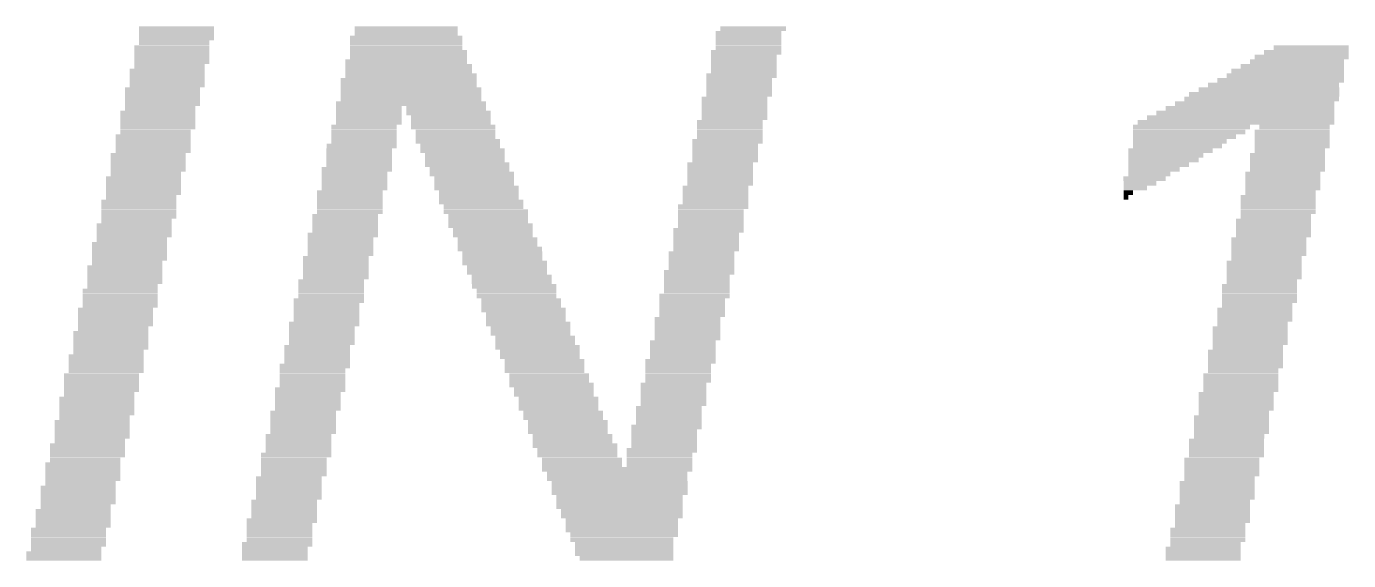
# Model space of a CAD drawing. Extents: x 3 to 114, y 9 to 132.
# Drawn here: x 3.619 to 7.917, y 64.767 to 66.505 of the extents above; entities that cross this region are included whole.
import ezdxf

# ---------------------------------------------------------------- set-up
doc = ezdxf.new("R2010")
doc.units = 0
doc.layers.add('254', color=53, linetype='CONTINUOUS')

# ---------------------------------------------------------------- blocks, each defined once
blk = doc.blocks.new('RECT')
blk.add_solid([(-0.5, -0.5), (0.5, -0.5), (-0.5, 0.5), (0.5, 0.5)])

msp = doc.modelspace()

# ---------------------------------------------------------------- block references
at = {"layer": '254', "yscale": 0.0152}
for p, xscale in [((4.1072, 66.4972), 0.2438), ((4.1072, 66.482), 0.2438), ((4.8539, 66.4972), 0.3353), ((4.8539, 66.482), 0.3353), ((5.9665, 66.482), 0.2134), ((5.9817, 66.4972), 0.2134), ((4.0919, 66.4362), 0.2438), ((4.1072, 66.4667), 0.2438), ((4.0996, 66.4515), 0.2286), ((4.8539, 66.4667), 0.3658), ((4.8539, 66.4515), 0.3658), ((4.8539, 66.4362), 0.3658), ((5.9665, 66.4667), 0.2134), ((5.9665, 66.4515), 0.2134), ((5.9665, 66.4362), 0.2134), ((7.7953, 66.4362), 0.2438), ((4.0919, 66.421), 0.2438), ((4.0919, 66.4058), 0.2438), ((4.8616, 66.421), 0.381), ((4.8616, 66.4058), 0.381), ((5.9588, 66.421), 0.2286), ((5.9512, 66.4058), 0.2134), ((7.7648, 66.4058), 0.3048), ((7.78, 66.421), 0.2743), ((4.0767, 66.36), 0.2438), ((4.0919, 66.3905), 0.2438), ((4.0843, 66.3753), 0.2286), ((4.8539, 66.3905), 0.3962), ((4.8616, 66.3753), 0.4115), ((4.8616, 66.36), 0.4115), ((5.9512, 66.3905), 0.2134), ((5.9512, 66.3753), 0.2134), ((5.9512, 66.36), 0.2134), ((7.7191, 66.36), 0.3658), ((7.7343, 66.3753), 0.3353), ((7.7495, 66.3905), 0.3048), ((4.0767, 66.3448), 0.2438), ((4.0767, 66.3296), 0.2438), ((4.0767, 66.3143), 0.2438), ((4.8616, 66.3296), 0.442), ((4.8616, 66.3143), 0.442), ((4.8692, 66.3448), 0.4267), ((5.9436, 66.3448), 0.2286), ((5.936, 66.3296), 0.2134), ((5.936, 66.3143), 0.2134), ((7.6733, 66.3143), 0.4267), ((7.6962, 66.3296), 0.4115), ((7.7114, 66.3448), 0.381), ((4.0615, 66.2991), 0.2438), ((4.0615, 66.2838), 0.2438), ((4.0615, 66.2686), 0.2438), ((4.8692, 66.2991), 0.4572), ((4.8692, 66.2838), 0.4572), ((4.8692, 66.2686), 0.4572), ((5.9207, 66.2686), 0.2134), ((5.936, 66.2991), 0.2134), ((5.936, 66.2838), 0.2134), ((7.6352, 66.2686), 0.5029), ((7.6429, 66.2838), 0.4877), ((7.6581, 66.2991), 0.4572), ((4.0462, 66.2229), 0.2438), ((4.0538, 66.2381), 0.2286), ((4.0615, 66.2534), 0.2438), ((4.732, 66.2381), 0.2134), ((4.732, 66.2229), 0.2134), ((4.8692, 66.2534), 0.4877), ((4.9835, 66.2381), 0.2591), ((4.9911, 66.2229), 0.2743), ((5.9207, 66.2534), 0.2134), ((5.9207, 66.2381), 0.2134), ((5.9207, 66.2229), 0.2134), ((7.5819, 66.2229), 0.5791), ((7.5971, 66.2381), 0.5486), ((7.6124, 66.2534), 0.5182), ((4.0462, 66.2076), 0.2438), ((4.0462, 66.1924), 0.2438), ((4.0462, 66.1772), 0.2438), ((4.7168, 66.1772), 0.2134), ((4.732, 66.2076), 0.2134), ((4.732, 66.1924), 0.2134), ((4.9987, 66.2076), 0.2591), ((4.9987, 66.1924), 0.2591), ((5.0063, 66.1772), 0.2743), ((5.9055, 66.1924), 0.2134), ((5.9055, 66.1772), 0.2134), ((5.9207, 66.2076), 0.2134), ((7.4066, 66.1772), 0.381), ((7.5514, 66.1924), 0.6401), ((7.5667, 66.2076), 0.6096), ((7.7419, 66.1772), 0.2286), ((4.031, 66.1467), 0.2438), ((4.0386, 66.1619), 0.2286), ((4.7168, 66.1619), 0.2134), ((4.7168, 66.1467), 0.2134), ((5.014, 66.1619), 0.2591), ((5.014, 66.1467), 0.2591), ((5.9055, 66.1619), 0.2134), ((5.9055, 66.1467), 0.2134), ((7.399, 66.1619), 0.3658), ((7.3838, 66.1467), 0.3353), ((7.7343, 66.1619), 0.2438), ((7.7343, 66.1467), 0.2438), ((4.031, 66.1314), 0.2438), ((4.031, 66.1162), 0.2438), ((4.031, 66.101), 0.2438), ((4.7015, 66.101), 0.2134), ((4.7092, 66.1162), 0.2286), ((4.7168, 66.1314), 0.2134), ((5.0216, 66.1314), 0.2743), ((5.0292, 66.1162), 0.2591), ((5.0368, 66.101), 0.2743), ((5.8979, 66.1314), 0.2286), ((5.8903, 66.1162), 0.2134), ((5.8903, 66.101), 0.2134), ((7.3381, 66.101), 0.2743), ((7.3685, 66.1314), 0.3048), ((7.3609, 66.1162), 0.2896), ((7.7343, 66.1314), 0.2438), ((7.7343, 66.1162), 0.2438), ((7.7267, 66.101), 0.2286), ((4.0157, 66.0857), 0.2438), ((4.0157, 66.0705), 0.2438), ((4.0157, 66.0552), 0.2438), ((4.7015, 66.0857), 0.2134), ((4.7015, 66.0705), 0.2134), ((4.7015, 66.0552), 0.2134), ((5.0444, 66.0857), 0.2591), ((5.0444, 66.0705), 0.2591), ((5.0521, 66.0552), 0.2743), ((5.875, 66.0552), 0.2134), ((5.8903, 66.0857), 0.2134), ((5.8903, 66.0705), 0.2134), ((7.3228, 66.0857), 0.2438), ((7.3152, 66.0705), 0.2286), ((7.3, 66.0552), 0.1981), ((7.7191, 66.0857), 0.2438), ((7.7191, 66.0705), 0.2438), ((7.7191, 66.0552), 0.2438), ((4.0005, 66.0095), 0.2438), ((4.0157, 66.04), 0.2438), ((4.0081, 66.0248), 0.2286), ((4.6939, 66.04), 0.2286), ((4.6863, 66.0248), 0.2134), ((4.6863, 66.0095), 0.2134), ((5.0597, 66.04), 0.2591), ((5.0673, 66.0248), 0.2743), ((5.0749, 66.0095), 0.2591), ((5.875, 66.04), 0.2134), ((5.875, 66.0248), 0.2134), ((5.875, 66.0095), 0.2134), ((7.2542, 66.0095), 0.1372), ((7.2847, 66.04), 0.1676), ((7.2695, 66.0248), 0.1372), ((7.7038, 66.0248), 0.2438), ((7.7038, 66.0095), 0.2438), ((7.7191, 66.04), 0.2438), ((4.0005, 65.9943), 0.2438), ((4.0005, 65.979), 0.2438), ((4.0005, 65.9638), 0.2438), ((4.6711, 65.9638), 0.2134), ((4.6863, 65.9943), 0.2134), ((4.6863, 65.979), 0.2134), ((5.0825, 65.979), 0.2743), ((5.0749, 65.9943), 0.2591), ((5.0902, 65.9638), 0.2591), ((5.8598, 65.979), 0.2134), ((5.8598, 65.9638), 0.2134), ((5.875, 65.9943), 0.2134), ((7.239, 65.9943), 0.1067), ((7.2009, 65.9638), 0.0305), ((7.2238, 65.979), 0.0762), ((7.7038, 65.9943), 0.2438), ((7.7038, 65.979), 0.2438), ((7.6962, 65.9638), 0.2286), ((3.9853, 65.9333), 0.2438), ((3.9929, 65.9486), 0.2286), ((4.6711, 65.9486), 0.2134), ((4.6711, 65.9333), 0.2134), ((5.0902, 65.9486), 0.2591), ((5.0978, 65.9333), 0.2743), ((5.8598, 65.9486), 0.2134), ((5.8598, 65.9333), 0.2134), ((7.1933, 65.9486), 0.0152), ((7.6886, 65.9486), 0.2438), ((7.6886, 65.9333), 0.2438), ((3.9853, 65.9181), 0.2438), ((3.9853, 65.9028), 0.2438), ((3.9853, 65.8876), 0.2438), ((4.6558, 65.8876), 0.2134), ((4.6711, 65.9181), 0.2134), ((4.6711, 65.9028), 0.2134), ((5.1054, 65.9181), 0.2591), ((5.113, 65.9028), 0.2743), ((5.1206, 65.8876), 0.2591), ((5.8445, 65.9028), 0.2134), ((5.8445, 65.8876), 0.2134), ((5.8522, 65.9181), 0.2286), ((7.6886, 65.9181), 0.2438), ((7.6886, 65.9028), 0.2438), ((7.681, 65.8876), 0.2286), ((3.97, 65.8571), 0.2438), ((3.97, 65.8419), 0.2438), ((3.9776, 65.8724), 0.2286), ((4.6558, 65.8724), 0.2134), ((4.6558, 65.8571), 0.2134), ((4.6558, 65.8419), 0.2134), ((5.1206, 65.8724), 0.2591), ((5.1283, 65.8571), 0.2743), ((5.1359, 65.8419), 0.2591), ((5.8369, 65.8419), 0.2286), ((5.8445, 65.8724), 0.2134), ((5.8445, 65.8571), 0.2134), ((7.6733, 65.8724), 0.2438), ((7.6733, 65.8571), 0.2438), ((7.6733, 65.8419), 0.2438), ((3.9548, 65.7962), 0.2438), ((3.97, 65.8266), 0.2438), ((3.9624, 65.8114), 0.2286), ((4.6482, 65.8266), 0.2286), ((4.6406, 65.8114), 0.2134), ((4.6406, 65.7962), 0.2134), ((5.1359, 65.8266), 0.2591), ((5.1511, 65.8114), 0.2591), ((5.1511, 65.7962), 0.2591), ((5.8293, 65.8266), 0.2134), ((5.8293, 65.8114), 0.2134), ((5.8293, 65.7962), 0.2134), ((7.6581, 65.8114), 0.2438), ((7.6581, 65.7962), 0.2438), ((7.6733, 65.8266), 0.2438), ((3.9548, 65.7809), 0.2438), ((3.9548, 65.7657), 0.2438), ((3.9548, 65.7504), 0.2438), ((4.6253, 65.7504), 0.2134), ((4.6406, 65.7809), 0.2134), ((4.6406, 65.7657), 0.2134), ((5.1587, 65.7809), 0.2743), ((5.1664, 65.7657), 0.2591), ((5.1664, 65.7504), 0.2591), ((5.8141, 65.7657), 0.2134), ((5.8141, 65.7504), 0.2134), ((5.8293, 65.7809), 0.2134), ((7.6581, 65.7809), 0.2438), ((7.6581, 65.7657), 0.2438), ((7.6505, 65.7504), 0.2286), ((3.9395, 65.72), 0.2438), ((3.9395, 65.7047), 0.2438), ((3.9472, 65.7352), 0.2286), ((4.6253, 65.7352), 0.2134), ((4.6253, 65.72), 0.2134), ((4.6253, 65.7047), 0.2134), ((5.174, 65.7352), 0.2743), ((5.1816, 65.72), 0.2591), ((5.1816, 65.7047), 0.2591), ((5.8064, 65.7047), 0.2286), ((5.8141, 65.7352), 0.2134), ((5.8141, 65.72), 0.2134), ((7.6429, 65.7352), 0.2438), ((7.6429, 65.72), 0.2438), ((7.6429, 65.7047), 0.2438), ((3.9395, 65.6895), 0.2438), ((3.9395, 65.6742), 0.2438), ((4.6101, 65.6742), 0.2134), ((4.6253, 65.6895), 0.2134), ((5.1968, 65.6895), 0.2591), ((5.1968, 65.6742), 0.2591), ((5.7988, 65.6895), 0.2134), ((5.7988, 65.6742), 0.2134), ((7.6352, 65.6742), 0.2286), ((7.6429, 65.6895), 0.2438), ((3.9243, 65.6438), 0.2438), ((3.9243, 65.6285), 0.2438), ((3.9319, 65.659), 0.2286), ((4.6101, 65.659), 0.2134), ((4.6101, 65.6438), 0.2134), ((4.6101, 65.6285), 0.2134), ((5.2045, 65.659), 0.2743), ((5.2121, 65.6438), 0.2591), ((5.2121, 65.6285), 0.2591), ((5.7912, 65.6285), 0.2286), ((5.7988, 65.659), 0.2134), ((5.7988, 65.6438), 0.2134), ((7.6276, 65.659), 0.2438), ((7.6276, 65.6438), 0.2438), ((7.6276, 65.6285), 0.2438), ((3.9091, 65.5828), 0.2438), ((3.9243, 65.6133), 0.2438), ((3.9243, 65.598), 0.2438), ((4.6025, 65.6133), 0.2286), ((4.5949, 65.598), 0.2134), ((4.5949, 65.5828), 0.2134), ((5.2273, 65.6133), 0.2591), ((5.2273, 65.598), 0.2591), ((5.2349, 65.5828), 0.2743), ((5.7836, 65.6133), 0.2134), ((5.7836, 65.598), 0.2134), ((5.7836, 65.5828), 0.2134), ((7.6124, 65.5828), 0.2438), ((7.6276, 65.6133), 0.2438), ((7.62, 65.598), 0.2286), ((3.9091, 65.5676), 0.2438), ((3.9091, 65.5523), 0.2438), ((3.9091, 65.5371), 0.2438), ((4.5872, 65.5371), 0.2286), ((4.5949, 65.5676), 0.2134), ((4.5949, 65.5523), 0.2134), ((5.2426, 65.5676), 0.2591), ((5.2426, 65.5523), 0.2591), ((5.2502, 65.5371), 0.2743), ((5.7683, 65.5523), 0.2134), ((5.7683, 65.5371), 0.2134), ((5.7836, 65.5676), 0.2134), ((7.6124, 65.5676), 0.2438), ((7.6124, 65.5523), 0.2438), ((7.6048, 65.5371), 0.2286), ((3.8938, 65.5066), 0.2438), ((3.8938, 65.4914), 0.2438), ((3.9014, 65.5218), 0.2286), ((4.5796, 65.5218), 0.2134), ((4.5796, 65.5066), 0.2134), ((4.5796, 65.4914), 0.2134), ((5.2578, 65.5218), 0.2591), ((5.2578, 65.5066), 0.2591), ((5.273, 65.4914), 0.2591), ((5.7683, 65.5218), 0.2134), ((5.7683, 65.5066), 0.2134), ((5.7683, 65.4914), 0.2134), ((7.5971, 65.5218), 0.2438), ((7.5971, 65.5066), 0.2438), ((7.5971, 65.4914), 0.2438), ((3.8938, 65.4761), 0.2438), ((3.8938, 65.4609), 0.2438), ((4.5644, 65.4609), 0.2134), ((4.5796, 65.4761), 0.2134), ((5.273, 65.4761), 0.2591), ((5.2807, 65.4609), 0.2743), ((5.7531, 65.4761), 0.2134), ((5.7531, 65.4609), 0.2134), ((7.5971, 65.4761), 0.2438), ((7.5895, 65.4609), 0.2286), ((3.8786, 65.4304), 0.2438), ((3.8786, 65.4152), 0.2438), ((3.8862, 65.4456), 0.2286), ((4.5644, 65.4456), 0.2134), ((4.5644, 65.4304), 0.2134), ((4.5644, 65.4152), 0.2134), ((5.2883, 65.4456), 0.2591), ((5.2883, 65.4304), 0.2591), ((5.3035, 65.4152), 0.2591), ((5.7455, 65.4152), 0.2286), ((5.7531, 65.4456), 0.2134), ((5.7531, 65.4304), 0.2134), ((7.5819, 65.4456), 0.2438), ((7.5819, 65.4304), 0.2438), ((7.5819, 65.4152), 0.2438), ((3.8633, 65.3694), 0.2438), ((3.8786, 65.3999), 0.2438), ((3.8786, 65.3847), 0.2438), ((4.5491, 65.3847), 0.2134), ((4.5491, 65.3694), 0.2134), ((4.5568, 65.3999), 0.2286), ((5.3035, 65.3999), 0.2591), ((5.3035, 65.3847), 0.2591), ((5.3188, 65.3694), 0.2591), ((5.7379, 65.3999), 0.2134), ((5.7379, 65.3847), 0.2134), ((5.7379, 65.3694), 0.2134), ((7.5667, 65.3694), 0.2438), ((7.5819, 65.3999), 0.2438), ((7.5743, 65.3847), 0.2286), ((3.8633, 65.3542), 0.2438), ((3.8633, 65.339), 0.2438), ((3.8633, 65.3237), 0.2438), ((4.5415, 65.3237), 0.2286), ((4.5491, 65.3542), 0.2134), ((4.5491, 65.339), 0.2134), ((5.3264, 65.339), 0.2743), ((5.3188, 65.3542), 0.2591), ((5.334, 65.3237), 0.2591), ((5.7226, 65.339), 0.2134), ((5.7226, 65.3237), 0.2134), ((5.7379, 65.3542), 0.2134), ((7.5667, 65.3542), 0.2438), ((7.5667, 65.339), 0.2438), ((7.5667, 65.3237), 0.2438), ((3.8481, 65.2932), 0.2438), ((3.8481, 65.278), 0.2438), ((3.8557, 65.3085), 0.2286), ((4.5339, 65.3085), 0.2134), ((4.5339, 65.2932), 0.2134), ((4.5339, 65.278), 0.2134), ((5.334, 65.3085), 0.2591), ((5.3492, 65.2932), 0.2591), ((5.3492, 65.278), 0.2591), ((5.7226, 65.3085), 0.2134), ((5.7226, 65.2932), 0.2134), ((5.7226, 65.278), 0.2134), ((7.5514, 65.3085), 0.2438), ((7.5514, 65.2932), 0.2438), ((7.5514, 65.278), 0.2438), ((3.8481, 65.2628), 0.2438), ((3.8481, 65.2475), 0.2438), ((3.8405, 65.2323), 0.2286), ((4.5187, 65.2475), 0.2134), ((4.5187, 65.2323), 0.2134), ((4.5339, 65.2628), 0.2134), ((5.3492, 65.2628), 0.2591), ((5.3645, 65.2475), 0.2591), ((5.3645, 65.2323), 0.2591), ((5.7074, 65.2628), 0.2134), ((5.7074, 65.2475), 0.2134), ((5.7074, 65.2323), 0.2134), ((7.5362, 65.2323), 0.2438), ((7.5514, 65.2628), 0.2438), ((7.5438, 65.2475), 0.2286), ((3.8329, 65.217), 0.2438), ((3.8329, 65.2018), 0.2438), ((4.5187, 65.217), 0.2134), ((4.5187, 65.2018), 0.2134), ((5.3797, 65.217), 0.2591), ((5.3797, 65.2018), 0.2591), ((5.6998, 65.2018), 0.2286), ((5.7074, 65.217), 0.2134), ((7.5362, 65.217), 0.2438), ((7.5362, 65.2018), 0.2438), ((3.8252, 65.1561), 0.2286), ((3.8329, 65.1866), 0.2438), ((3.8329, 65.1713), 0.2438), ((4.5034, 65.1713), 0.2134), ((4.5034, 65.1561), 0.2134), ((4.5187, 65.1866), 0.2134), ((5.3797, 65.1866), 0.2591), ((5.395, 65.1713), 0.2591), ((5.395, 65.1561), 0.2591), ((5.6921, 65.1866), 0.2134), ((5.6921, 65.1713), 0.2134), ((5.6921, 65.1561), 0.2134), ((7.5209, 65.1561), 0.2438), ((7.5362, 65.1866), 0.2438), ((7.5286, 65.1713), 0.2286), ((3.8176, 65.1408), 0.2438), ((3.8176, 65.1256), 0.2438), ((3.8176, 65.1104), 0.2438), ((4.4958, 65.1104), 0.2286), ((4.5034, 65.1408), 0.2134), ((4.5034, 65.1256), 0.2134), ((5.4026, 65.1408), 0.2743), ((5.4102, 65.1256), 0.2591), ((5.4102, 65.1104), 0.2591), ((5.6845, 65.1256), 0.2286), ((5.6769, 65.1104), 0.2134), ((5.6921, 65.1408), 0.2134), ((7.5209, 65.1408), 0.2438), ((7.5209, 65.1256), 0.2438), ((7.5209, 65.1104), 0.2438), ((3.8024, 65.0799), 0.2438), ((3.8024, 65.0646), 0.2438), ((3.81, 65.0951), 0.2286), ((4.4882, 65.0951), 0.2134), ((4.4882, 65.0799), 0.2134), ((4.4882, 65.0646), 0.2134), ((5.4254, 65.0951), 0.2591), ((5.4254, 65.0799), 0.2591), ((5.5397, 65.0646), 0.4877), ((5.6769, 65.0951), 0.2134), ((5.6769, 65.0799), 0.2134), ((7.5057, 65.0951), 0.2438), ((7.5057, 65.0799), 0.2438), ((7.5057, 65.0646), 0.2438), ((3.8024, 65.0494), 0.2438), ((3.8024, 65.0342), 0.2438), ((3.7948, 65.0189), 0.2286), ((4.4729, 65.0342), 0.2134), ((4.4729, 65.0189), 0.2134), ((4.4882, 65.0494), 0.2134), ((5.5397, 65.0494), 0.4572), ((5.5397, 65.0342), 0.4572), ((5.5474, 65.0189), 0.442), ((7.4905, 65.0189), 0.2438), ((7.5057, 65.0494), 0.2438), ((7.4981, 65.0342), 0.2286), ((3.7871, 65.0037), 0.2438), ((3.7871, 64.9884), 0.2438), ((4.4729, 65.0037), 0.2134), ((4.4729, 64.9884), 0.2134), ((5.5474, 65.0037), 0.442), ((5.5474, 64.9884), 0.442), ((7.4905, 65.0037), 0.2438), ((7.4905, 64.9884), 0.2438), ((3.7871, 64.9732), 0.2438), ((3.7871, 64.958), 0.2438), ((3.7795, 64.9427), 0.2286), ((4.4577, 64.958), 0.2134), ((4.4577, 64.9427), 0.2134), ((4.4729, 64.9732), 0.2134), ((5.5474, 64.9732), 0.4115), ((5.5474, 64.958), 0.4115), ((5.5474, 64.9427), 0.4115), ((7.4752, 64.9427), 0.2438), ((7.4828, 64.958), 0.2286), ((7.4905, 64.9732), 0.2438), ((3.7719, 64.9275), 0.2438), ((3.7719, 64.9122), 0.2438), ((3.7719, 64.897), 0.2438), ((4.4501, 64.897), 0.2286), ((4.4577, 64.9275), 0.2134), ((4.4577, 64.9122), 0.2134), ((5.555, 64.9275), 0.3962), ((5.555, 64.9122), 0.3962), ((5.555, 64.897), 0.3658), ((7.4752, 64.9275), 0.2438), ((7.4752, 64.9122), 0.2438), ((7.4752, 64.897), 0.2438), ((3.7567, 64.8665), 0.2438), ((3.7567, 64.8513), 0.2438), ((3.7719, 64.8818), 0.2438), ((4.4425, 64.8818), 0.2134), ((4.4425, 64.8665), 0.2134), ((4.4425, 64.8513), 0.2134), ((5.555, 64.8818), 0.3658), ((5.555, 64.8665), 0.3658), ((5.5626, 64.8513), 0.3505), ((7.46, 64.8665), 0.2438), ((7.46, 64.8513), 0.2438), ((7.4676, 64.8818), 0.2286), ((3.749, 64.8056), 0.2286), ((3.7567, 64.836), 0.2438), ((3.7567, 64.8208), 0.2438), ((4.4348, 64.8208), 0.2286), ((4.4272, 64.8056), 0.2134), ((4.4425, 64.836), 0.2134), ((5.555, 64.836), 0.3353), ((5.5626, 64.8208), 0.32), ((5.5626, 64.8056), 0.32), ((7.4447, 64.8056), 0.2438), ((7.46, 64.836), 0.2438), ((7.4524, 64.8208), 0.2286), ((3.7414, 64.7903), 0.2438), ((3.7414, 64.7751), 0.2438), ((4.4272, 64.7903), 0.2134), ((4.4272, 64.7751), 0.2134), ((5.5626, 64.7903), 0.32), ((5.5702, 64.7751), 0.3048), ((7.4447, 64.7903), 0.2438), ((7.4447, 64.7751), 0.2438)]:
    msp.add_blockref('RECT', p, dxfattribs=dict(at, xscale=xscale))

doc.saveas('drawing.dxf')
